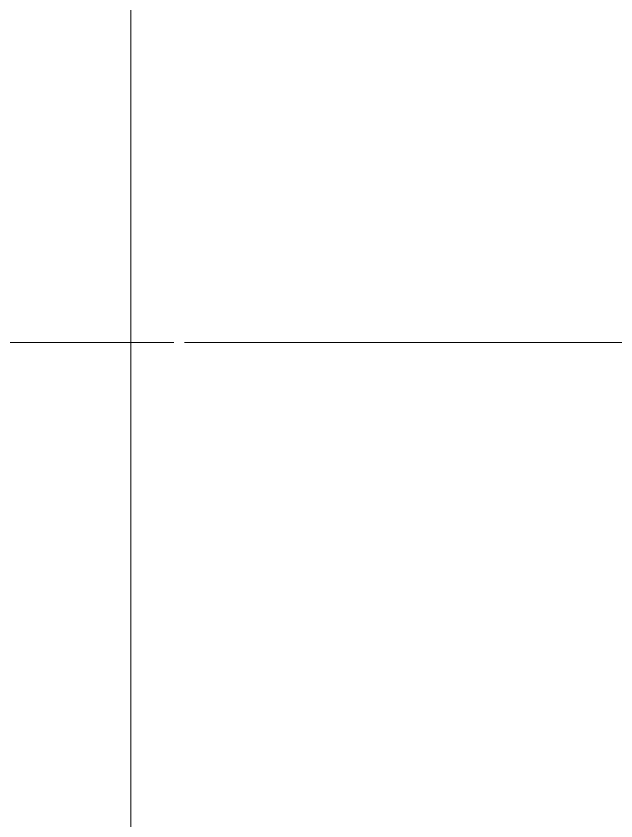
# Model space of a CAD drawing. Header units: centimetres. Extents: x 105417 to 110818, y -55119 to -48326.
# Drawn here: x 109880.8 to 110160.6, y -53645.7 to -53270 of the extents above; entities that cross this region are included whole.
import ezdxf

# ---------------------------------------------------------------- set-up
doc = ezdxf.new("R2010")
doc.units = ezdxf.units.CM
doc.header["$LTSCALE"] = 50
doc.header["$MEASUREMENT"] = 0
for name, pattern in [('23486-A01$0${ Chain Double-Dash }', [0]), ('AXES', [2, 1.25, -0.25, 0.25, -0.25]), ('CACHE', [0.375, 0.25, -0.125])]:
    doc.linetypes.add(name, pattern=pattern)
doc.layers.get('0').update_dxf_attribs({"color": 8})
doc.layers.add('AXES', color=10, linetype='AXES')
doc.layers.add('HORS GEL', color=7, linetype='CACHE', lineweight=15, true_color=0x00661a)
doc.layers.add('MACONNERIE COUPE', color=7, linetype='Continuous', lineweight=30)
doc.styles.add('RS_TXT_100', font='arial.ttf', dxfattribs={"height": 25})
doc.dimstyles.new('RS_100CM_LINEAIRE', dxfattribs={"dimscale": 10, "dimtxt": 25, "dimasz": 1.5, "dimexe": 1, "dimexo": 2.5, "dimgap": 1, "dimtad": 1, "dimdec": 1, "dimrnd": 0.5, "dimdsep": 46, "dimtxsty": 'RS_TXT_100', "dimblk1": 'ARCHTICK', "dimblk2": 'ARCHTICK', "dimsah": 1, "dimcen": 2.5, "dimdle": 1, "dimclrt": 4, "dimadec": 0, "dimazin": 2, "dimtfac": 1, "dimtdec": 1, "dimtix": 1, "dimtmove": 2, "dimatfit": 3, "dimfxl": 1, "dimtolj": 1, "dimtzin": 0, "dimarcsym": 0})

# ---------------------------------------------------------------- blocks, each defined once
blk = doc.blocks.new('_ArchTick')
at = {"color": 0, "linetype": 'ByBlock', "const_width": 0.15}
blk.add_lwpolyline([(-0.5, -0.5), (0.5, 0.5)], dxfattribs=at)
blk = doc.blocks.new('*D277')
at = {"layer": 'AXES', "color": 0, "linetype": 'Continuous', "lineweight": -2, "ltscale": 0.5, "transparency": 16777216}
for p, q in [((75343.39, -45139.73), (75343.39, -44444.73)), ((74583.45, -44454.73), (75353.39, -44454.73)), ((74583.45, -45129.73), (75353.39, -45129.73))]:
    blk.add_line(p, q, dxfattribs=at)
at = {"layer": 'Defpoints', "color": 0, "linetype": 'Continuous', "ltscale": 0.5, "transparency": 16777216}
for p in [(74558.45, -44454.73), (75343.39, -44454.73), (74558.45, -45129.73)]:
    blk.add_point(p, dxfattribs=at)
at = {"layer": 'AXES', "color": 0, "linetype": 'Continuous', "lineweight": -2, "ltscale": 0.5, "transparency": 16777216, "xscale": 15, "yscale": 15, "zscale": 15}
for p, rotation in [((75343.39, -44454.73), 90), ((75343.39, -45129.73), 270)]:
    blk.add_blockref('_ArchTick', p, dxfattribs=dict(at, rotation=rotation))
at = {"layer": 'AXES', "color": 4, "linetype": 'Continuous', "lineweight": 5, "ltscale": 0.5, "transparency": 16777216, "insert": (75320.63, -44792.23), "char_height": 25, "attachment_point": 5, "rotation": 90, "style": 'RS_TXT_100'}
blk.add_mtext('\\A1;675', dxfattribs=at)
blk = doc.blocks.new('*D278')
at = {"layer": 'AXES', "color": 0, "linetype": 'Continuous', "lineweight": -2, "ltscale": 0.5, "transparency": 16777216}
for p, q in [((75343.39, -44464.73), (75343.39, -43844.73)), ((74583.45, -43854.73), (75353.39, -43854.73)), ((74583.45, -44454.73), (75353.39, -44454.73))]:
    blk.add_line(p, q, dxfattribs=at)
at = {"layer": 'Defpoints', "color": 0, "linetype": 'Continuous', "ltscale": 0.5, "transparency": 16777216}
for p in [(74558.45, -43854.73), (75343.39, -43854.73), (74558.45, -44454.73)]:
    blk.add_point(p, dxfattribs=at)
at = {"layer": 'AXES', "color": 0, "linetype": 'Continuous', "lineweight": -2, "ltscale": 0.5, "transparency": 16777216, "xscale": 15, "yscale": 15, "zscale": 15}
for p, rotation in [((75343.39, -43854.73), 90), ((75343.39, -44454.73), 270)]:
    blk.add_blockref('_ArchTick', p, dxfattribs=dict(at, rotation=rotation))
at = {"layer": 'AXES', "color": 4, "linetype": 'Continuous', "lineweight": 5, "ltscale": 0.5, "transparency": 16777216, "insert": (75320.63, -44154.73), "char_height": 25, "attachment_point": 5, "rotation": 90, "style": 'RS_TXT_100'}
blk.add_mtext('\\A1;600', dxfattribs=at)
blk = doc.blocks.new('A$Ceb270309')
at = {"layer": 'AXES', "lineweight": 5, "ltscale": 1.3}
blk.add_line((3195, -2560), (-1985, -2560), dxfattribs=at)
at = {"layer": 'HORS GEL', "linetype": '23486-A01$0${ Chain Double-Dash }', "ltscale": 1.2}
blk.add_line((2395, 1580), (2395, -4150), dxfattribs=at)
at = {"layer": 'AXES', "linetype": 'Continuous', "lineweight": 5, "ltscale": 0.5}
for base, p1, p2, picture, middle in [((3179.95, -1960), (2395, -2560), (2395, -1960), '*D278', (3157.18, -2260)), ((3179.95, -2560), (2395, -3235), (2395, -2560), '*D277', (3157.18, -2897.5))]:
    dim = blk.add_linear_dim(base=base, p1=p1, p2=p2, angle=270, dimstyle='RS_100CM_LINEAIRE', dxfattribs=at)
    dim.commit()
    dim.dimension.update_dxf_attribs({"geometry": picture, "text_midpoint": middle, "insert": (-72163.45, 41894.73)})

msp = doc.modelspace()

# ---------------------------------------------------------------- block references
at = {"layer": 'MACONNERIE COUPE', "lineweight": 5, "ltscale": 0.5}
msp.add_blockref('A$Ceb270309', (107539.35, -50862.36), dxfattribs=at)

doc.saveas('drawing.dxf')
